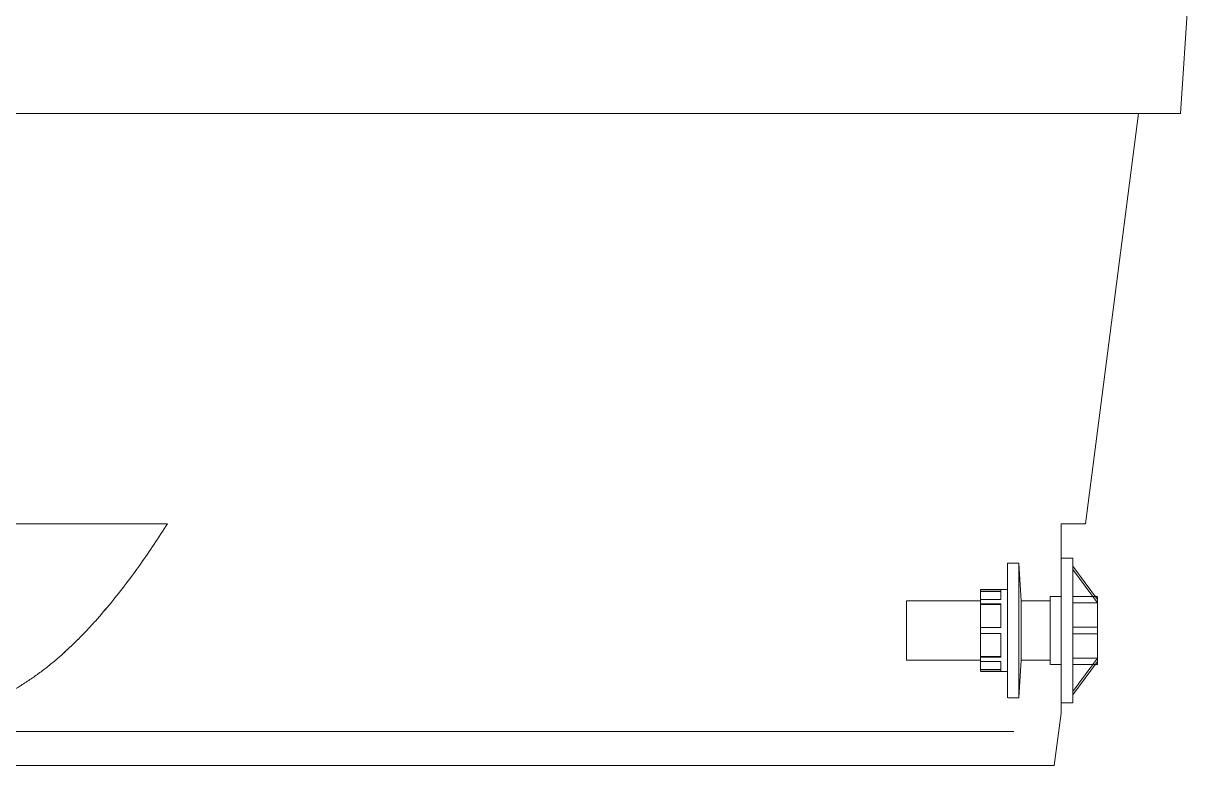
# Model space of a CAD drawing. Header units: metres. Extents: x -24.8 to 3.4, y -2.1 to 25.8.
# Drawn here: x -4.032 to -3.505, y 3.5 to 3.83 of the extents above; entities that cross this region are included whole.
import ezdxf

# ---------------------------------------------------------------- set-up
doc = ezdxf.new("R2010")
doc.units = ezdxf.units.M
doc.layers.add('P-PIPE', color=7, linetype='Continuous', lineweight=5)
doc.layers.add('P-SANR-FIXT', color=7, linetype='Continuous', lineweight=5)

# ---------------------------------------------------------------- blocks, each defined once
blk = doc.blocks.new('Caixa D_Água de Fibra de Vidro - Fortlev - 500 L-3640297-BB')
at = {"layer": 'P-SANR-FIXT', "color": 8, "true_color": 0x808080}
for p, q in [((-9.84385, 3.79), (-9.83241, 3.96696)), ((-9.84385, 3.79), (-10.95635, 3.79)), ((-9.8862, 3.6075), (-9.8626, 3.79)), ((-10.29481, 3.6075), (-10.50539, 3.6075)), ((-9.8862, 3.6075), (-9.8971, 3.6075)), ((-9.9001, 3.5), (-9.8971, 3.5232)), ((-10.9001, 3.5), (-9.9001, 3.5))]:
    blk.add_line(p, q, dxfattribs=at)
at = {"layer": 'P-SANR-FIXT', "color": 254, "true_color": 0xd2d2d2}
for p, q in [((-9.8686, 3.79), (-10.92412, 3.79)), ((-9.8626, 3.79), (-9.86855, 3.79)), ((-9.84385, 3.79), (-9.86223, 3.79)), ((-10.29481, 3.6075), (-10.50539, 3.6075)), ((-9.8862, 3.6075), (-9.8971, 3.6075)), ((-9.98918, 3.515), (-10.40009, 3.515)), ((-10.21567, 3.515), (-10.36229, 3.515)), ((-10.14829, 3.515), (-10.21567, 3.515)), ((-9.98918, 3.515), (-10.14829, 3.515)), ((-9.93148, 3.515), (-9.98918, 3.515)), ((-9.91965, 3.515), (-9.98918, 3.515)), ((-9.91816, 3.515), (-9.93148, 3.515)), ((-9.91816, 3.515), (-9.91965, 3.515)), ((-10.38047, 3.5), (-9.9001, 3.5))]:
    blk.add_line(p, q, dxfattribs=at)
at = {"layer": 'P-SANR-FIXT', "color": 7, "true_color": 0xf9f9f9}
for p, q in [((-10.15863, 3.79), (-10.64157, 3.79)), ((-10.15875, 3.79), (-10.64145, 3.79)), ((-10.03635, 3.79), (-10.15875, 3.79)), ((-10.03654, 3.79), (-10.15863, 3.79)), ((-9.91583, 3.79), (-10.03635, 3.79)), ((-9.91567, 3.79), (-10.03616, 3.79)), ((-9.91457, 3.79), (-9.91562, 3.79)), ((-9.91445, 3.79), (-9.91547, 3.79)), ((-9.88589, 3.79), (-9.91429, 3.79)), ((-9.88572, 3.79), (-9.91418, 3.79)), ((-9.8823, 3.79), (-9.88571, 3.79)), ((-9.88261, 3.79), (-9.88556, 3.79)), ((-10.32963, 3.6075), (-10.50539, 3.6075)), ((-10.32963, 3.6075), (-10.50539, 3.6075)), ((-10.29481, 3.6075), (-10.32949, 3.6075)), ((-10.29481, 3.6075), (-10.32949, 3.6075))]:
    blk.add_line(p, q, dxfattribs=at)
at = {"layer": 'P-SANR-FIXT', "color": 7, "true_color": 0xefefef}
for p, q in [((-9.8686, 3.79), (-9.88261, 3.79)), ((-9.8686, 3.79), (-9.8823, 3.79)), ((-9.86223, 3.79), (-9.86856, 3.79)), ((-9.8626, 3.79), (-9.86855, 3.79))]:
    blk.add_line(p, q, dxfattribs=at)
at = {"layer": 'P-SANR-FIXT', "color": 8, "true_color": 0x808080}
for points, knots in [([(-10.29481, 3.6075), (-10.29863, 3.60139), (-10.30663, 3.58944), (-10.31747, 3.57506), (-10.32566, 3.56549), (-10.33052, 3.56017), (-10.33555, 3.55504), (-10.34077, 3.55007), (-10.34623, 3.54535), (-10.35047, 3.54204), (-10.35486, 3.53889), (-10.35937, 3.53587), (-10.36325, 3.53356), (-10.36641, 3.53187), (-10.36962, 3.53031), (-10.37375, 3.52853), (-10.37885, 3.52663), (-10.38406, 3.5251), (-10.3893, 3.52402), (-10.39463, 3.52341), (-10.40008, 3.5232), (-10.40554, 3.5234), (-10.41087, 3.52401), (-10.4161, 3.52509), (-10.42131, 3.52662), (-10.42642, 3.52851), (-10.43137, 3.53064), (-10.43615, 3.53307), (-10.4408, 3.53585), (-10.44532, 3.53887), (-10.44897, 3.5415), (-10.45183, 3.54367), (-10.45463, 3.54593), (-10.45804, 3.54887), (-10.46202, 3.55255), (-10.4659, 3.5563), (-10.46967, 3.56016), (-10.47453, 3.56548), (-10.48039, 3.57233), (-10.48707, 3.5808), (-10.49555, 3.59242), (-10.50157, 3.60138), (-10.50539, 3.6075)], [-1, -1, -1, -1, -0.923077, -0.846154, -0.807692, -0.788462, -0.769231, -0.730769, -0.711538, -0.692308, -0.673077, -0.653846, -0.634615, -0.625, -0.615385, -0.596154, -0.576923, -0.557692, -0.538462, -0.519231, -0.5, -0.480769, -0.461538, -0.442308, -0.423077, -0.403846, -0.384615, -0.365385, -0.346154, -0.326923, -0.307692, -0.298077, -0.288462, -0.269231, -0.25, -0.230769, -0.211538, -0.192308, -0.153846, -0.115385, -0.076923, 0, 0, 0, 0]), ([(-9.8971, 3.5232), (-9.8971, 3.52331), (-9.8971, 3.52405), (-9.8971, 3.52583), (-9.8971, 3.52727), (-9.8971, 3.52963), (-9.8971, 3.5322), (-9.8971, 3.53402), (-9.8971, 3.53526), (-9.8971, 3.53757), (-9.8971, 3.54121), (-9.8971, 3.54535), (-9.8971, 3.54913), (-9.8971, 3.55254), (-9.8971, 3.55606), (-9.8971, 3.55964), (-9.8971, 3.56329), (-9.8971, 3.56831), (-9.8971, 3.57473), (-9.8971, 3.58265), (-9.8971, 3.59349), (-9.8971, 3.60183), (-9.8971, 3.6075)], [-1, -1, -1, -1, -0.892857, -0.866071, -0.839286, -0.785714, -0.732143, -0.71875, -0.705357, -0.678571, -0.625, -0.571429, -0.535714, -0.5, -0.464286, -0.428571, -0.392857, -0.357143, -0.285714, -0.214286, -0.142857, 0, 0, 0, 0])]:
    blk.add_open_spline(points, degree=3, knots=knots, dxfattribs=at)
at = {"layer": 'P-SANR-FIXT', "color": 7, "true_color": 0xf9f9f9}
blk.add_open_spline([(-10.50539, 3.6075), (-10.50157, 3.60138), (-10.49355, 3.58942), (-10.48274, 3.57507), (-10.47453, 3.56549), (-10.46967, 3.56016), (-10.46464, 3.55502), (-10.45941, 3.55005), (-10.45395, 3.54533), (-10.4497, 3.54202), (-10.44532, 3.53887), (-10.4408, 3.53585), (-10.43692, 3.53354), (-10.43375, 3.53185), (-10.43054, 3.53029), (-10.42642, 3.52851), (-10.42131, 3.52662), (-10.4161, 3.52509), (-10.41087, 3.52401), (-10.40554, 3.5234), (-10.40008, 3.5232), (-10.39463, 3.52341), (-10.3893, 3.52402), (-10.38406, 3.5251), (-10.37885, 3.52663), (-10.37375, 3.52853), (-10.3688, 3.53066), (-10.36402, 3.53309), (-10.35937, 3.53587), (-10.35486, 3.53889), (-10.3512, 3.54152), (-10.34835, 3.54369), (-10.34555, 3.54595), (-10.34214, 3.54888), (-10.33816, 3.55256), (-10.33429, 3.55632), (-10.33052, 3.56017), (-10.32566, 3.56549), (-10.31981, 3.57233), (-10.31313, 3.5808), (-10.30464, 3.59243), (-10.29863, 3.60139), (-10.29481, 3.6075)], degree=3, knots=[-1, -1, -1, -1, -0.923077, -0.846154, -0.807692, -0.788462, -0.769231, -0.730769, -0.711538, -0.692308, -0.673077, -0.653846, -0.634615, -0.625, -0.615385, -0.596154, -0.576923, -0.557692, -0.538462, -0.519231, -0.5, -0.480769, -0.461538, -0.442308, -0.423077, -0.403846, -0.384615, -0.365385, -0.346154, -0.326923, -0.307692, -0.298077, -0.288462, -0.269231, -0.25, -0.230769, -0.211538, -0.192308, -0.153846, -0.115385, -0.076923, 0, 0, 0, 0], dxfattribs=at)
at = {"layer": 'P-SANR-FIXT', "color": 254, "true_color": 0xd2d2d2}
blk.add_open_spline([(-9.8971, 3.6075), (-9.8971, 3.6023), (-9.8971, 3.5972), (-9.8971, 3.59218)], degree=3, dxfattribs=at)
at = {"layer": 'P-SANR-FIXT', "color": 7, "true_color": 0xefefef}
for points, knots in [([(-9.8971, 3.59218), (-9.8971, 3.59172), (-9.8971, 3.58591), (-9.8971, 3.5802), (-9.8971, 3.57509)], [-0.8690705, -0.8690705, -0.8690705, -0.8690705, -0.8571429, -0.7172677, -0.7172677, -0.7172677, -0.7172677]), ([(-9.8971, 3.54481), (-9.8971, 3.54412), (-9.8971, 3.54241), (-9.8971, 3.53974), (-9.8971, 3.53689), (-9.8971, 3.5343), (-9.8971, 3.53191), (-9.8971, 3.52969), (-9.8971, 3.52825), (-9.8971, 3.52754), (-9.8971, 3.52742)], [-0.4161212, -0.4161212, -0.4161212, -0.4161212, -0.3928571, -0.3571429, -0.3214286, -0.2857143, -0.25, -0.2142857, -0.1785714, -0.1709159, -0.1709159, -0.1709159, -0.1709159])]:
    blk.add_open_spline(points, degree=3, knots=knots, dxfattribs=at)
at = {"layer": 'P-SANR-FIXT', "color": 254, "true_color": 0xd2d2d2}
blk.add_open_spline([(-9.8971, 3.52742), (-9.8971, 3.52698), (-9.8971, 3.52605), (-9.8971, 3.52492), (-9.8971, 3.5237), (-9.8971, 3.52327), (-9.8971, 3.5232)], degree=3, knots=[-0.1709159, -0.1709159, -0.1709159, -0.1709159, -0.1428571, -0.1071429, -0.0714286, 0, 0, 0, 0], dxfattribs=at)
blk = doc.blocks.new('Adaptador Soldavel com Anel p Caixa Dagua - FORTLEV - Standard-V55-BB')
at = {"layer": 'P-PIPE', "color": 253, "true_color": 0xa6a6a6}
for p, q in [((-9.9159, 3.59), (-9.9209, 3.59)), ((-9.9209, 3.59), (-9.9209, 3.58121)), ((-9.9149, 3.5732), (-9.9159, 3.59)), ((-9.9159, 3.59), (-9.9159, 3.56)), ((-9.8971, 3.5922), (-9.8971, 3.58789)), ((-9.8971, 3.58789), (-9.8971, 3.5761)), ((-9.9209, 3.58121), (-9.9209, 3.56)), ((-9.9209, 3.5782), (-9.9329, 3.5782)), ((-9.9329, 3.5782), (-9.9329, 3.57815)), ((-9.9329, 3.57737), (-9.9329, 3.57815)), ((-9.9329, 3.57815), (-9.9239, 3.57815)), ((-9.9329, 3.57737), (-9.9329, 3.57385)), ((-9.9239, 3.57737), (-9.9329, 3.57737)), ((-9.9239, 3.57378), (-9.9239, 3.57815)), ((-9.8971, 3.5751), (-9.9019, 3.5751)), ((-9.9019, 3.5751), (-9.9019, 3.56)), ((-9.8971, 3.5761), (-9.8971, 3.56)), ((-9.9329, 3.5732), (-9.9659, 3.5732)), ((-9.9659, 3.5732), (-9.9659, 3.56933)), ((-9.9659, 3.56933), (-9.9659, 3.56342)), ((-9.9329, 3.57378), (-9.9329, 3.57189)), ((-9.9239, 3.57378), (-9.9329, 3.57378)), ((-9.9329, 3.57157), (-9.9329, 3.57189)), ((-9.9329, 3.57157), (-9.9329, 3.56841)), ((-9.93265, 3.57157), (-9.9239, 3.57157)), ((-9.93262, 3.57189), (-9.9239, 3.57189)), ((-9.9239, 3.56133), (-9.9239, 3.57189)), ((-9.9019, 3.5732), (-9.9149, 3.5732)), ((-9.9149, 3.56), (-9.9149, 3.5732)), ((-9.9149, 3.573), (-9.9149, 3.5732)), ((-9.9329, 3.56832), (-9.9329, 3.56133)), ((-9.9659, 3.56342), (-9.9659, 3.56)), ((-9.9659, 3.56), (-9.9659, 3.55658)), ((-9.9329, 3.56133), (-9.9329, 3.56)), ((-9.9239, 3.56133), (-9.9329, 3.56133)), ((-9.9329, 3.56), (-9.9329, 3.55867)), ((-9.9329, 3.55867), (-9.9329, 3.55159)), ((-9.9329, 3.55867), (-9.9239, 3.55867)), ((-9.9239, 3.54811), (-9.9239, 3.55867)), ((-9.9209, 3.56), (-9.9209, 3.53102)), ((-9.9159, 3.56), (-9.9159, 3.54974)), ((-9.9149, 3.55152), (-9.9149, 3.56)), ((-9.9019, 3.56), (-9.9019, 3.54692)), ((-9.8971, 3.56), (-9.8971, 3.5278)), ((-9.9659, 3.55658), (-9.9659, 3.55067)), ((-9.9659, 3.55067), (-9.9659, 3.5468)), ((-9.9329, 3.55159), (-9.9329, 3.54843)), ((-9.9329, 3.54811), (-9.9329, 3.54843)), ((-9.9329, 3.54843), (-9.9239, 3.54843)), ((-9.9329, 3.54811), (-9.9329, 3.54622)), ((-9.9239, 3.54811), (-9.9329, 3.54811)), ((-9.9159, 3.54974), (-9.9159, 3.53)), ((-9.9149, 3.547), (-9.9149, 3.55152)), ((-9.9659, 3.5468), (-9.9329, 3.5468)), ((-9.9329, 3.54622), (-9.9239, 3.54622)), ((-9.9329, 3.54615), (-9.9329, 3.54263)), ((-9.9329, 3.54185), (-9.9329, 3.54263)), ((-9.9329, 3.54263), (-9.9239, 3.54263)), ((-9.9239, 3.54185), (-9.9239, 3.54622)), ((-9.9159, 3.53), (-9.9149, 3.5468)), ((-9.9149, 3.5468), (-9.9149, 3.547)), ((-9.9149, 3.5468), (-9.9019, 3.5468)), ((-9.9019, 3.54692), (-9.9019, 3.5449)), ((-9.90173, 3.5449), (-9.89725, 3.5449)), ((-9.9329, 3.54185), (-9.9329, 3.5418)), ((-9.9239, 3.54185), (-9.93262, 3.54185)), ((-9.93262, 3.5418), (-9.92099, 3.5418)), ((-9.9209, 3.53102), (-9.9209, 3.53)), ((-9.92063, 3.53), (-9.9159, 3.53))]:
    blk.add_line(p, q, dxfattribs=at)
at = {"layer": 'P-PIPE'}
for p, q in [((-9.8918, 3.5922), (-9.8971, 3.5922)), ((-9.8918, 3.58861), (-9.8918, 3.5922)), ((-9.8918, 3.58861), (-9.8918, 3.58711)), ((-9.8809, 3.57376), (-9.8918, 3.58861)), ((-9.8918, 3.5615), (-9.8918, 3.58711)), ((-9.8918, 3.58711), (-9.8809, 3.57226)), ((-9.8809, 3.5751), (-9.8918, 3.5751)), ((-9.8809, 3.57376), (-9.8809, 3.5751)), ((-9.8918, 3.57226), (-9.8809, 3.57226)), ((-9.8809, 3.57376), (-9.8809, 3.57226)), ((-9.8809, 3.5615), (-9.8809, 3.57226)), ((-9.8918, 3.5615), (-9.8918, 3.56)), ((-9.8809, 3.5615), (-9.8918, 3.5615)), ((-9.8918, 3.56), (-9.8918, 3.5585)), ((-9.8918, 3.53289), (-9.8918, 3.5585)), ((-9.8918, 3.5585), (-9.8809, 3.5585)), ((-9.8809, 3.5615), (-9.8809, 3.56)), ((-9.8809, 3.56), (-9.8809, 3.5585)), ((-9.8809, 3.54774), (-9.8809, 3.5585)), ((-9.8809, 3.54774), (-9.8918, 3.53289)), ((-9.8809, 3.54774), (-9.8918, 3.54774)), ((-9.8918, 3.53139), (-9.8809, 3.54624)), ((-9.8918, 3.5449), (-9.8809, 3.5449)), ((-9.8809, 3.54774), (-9.8809, 3.54624)), ((-9.8809, 3.5449), (-9.8809, 3.54624)), ((-9.8918, 3.53289), (-9.8918, 3.53139)), ((-9.8971, 3.5278), (-9.8918, 3.5278)), ((-9.8918, 3.5278), (-9.8918, 3.53139))]:
    blk.add_line(p, q, dxfattribs=at)
at = {"layer": 'P-PIPE', "color": 254, "true_color": 0xdfdfdf}
for p, q in [((-9.8971, 3.5922), (-9.8971, 3.57515)), ((-9.8971, 3.57488), (-9.8971, 3.5751)), ((-9.8971, 3.56002), (-9.8971, 3.57459)), ((-9.8971, 3.5449), (-9.8971, 3.56)), ((-9.8971, 3.54485), (-9.8971, 3.5278))]:
    blk.add_line(p, q, dxfattribs=at)

msp = doc.modelspace()

# ---------------------------------------------------------------- block references
at = {"layer": 'P-PIPE', "color": 253, "true_color": 0xa6a6a6}
msp.add_blockref('Adaptador Soldavel com Anel p Caixa Dagua - FORTLEV - Standard-V55-BB', (6.32692, 0), dxfattribs=at)
at = {"layer": 'P-SANR-FIXT', "color": 7, "true_color": 0xefefef}
msp.add_blockref('Caixa D_Água de Fibra de Vidro - Fortlev - 500 L-3640297-BB', (6.32692, 0), dxfattribs=at)

doc.saveas('drawing.dxf')
